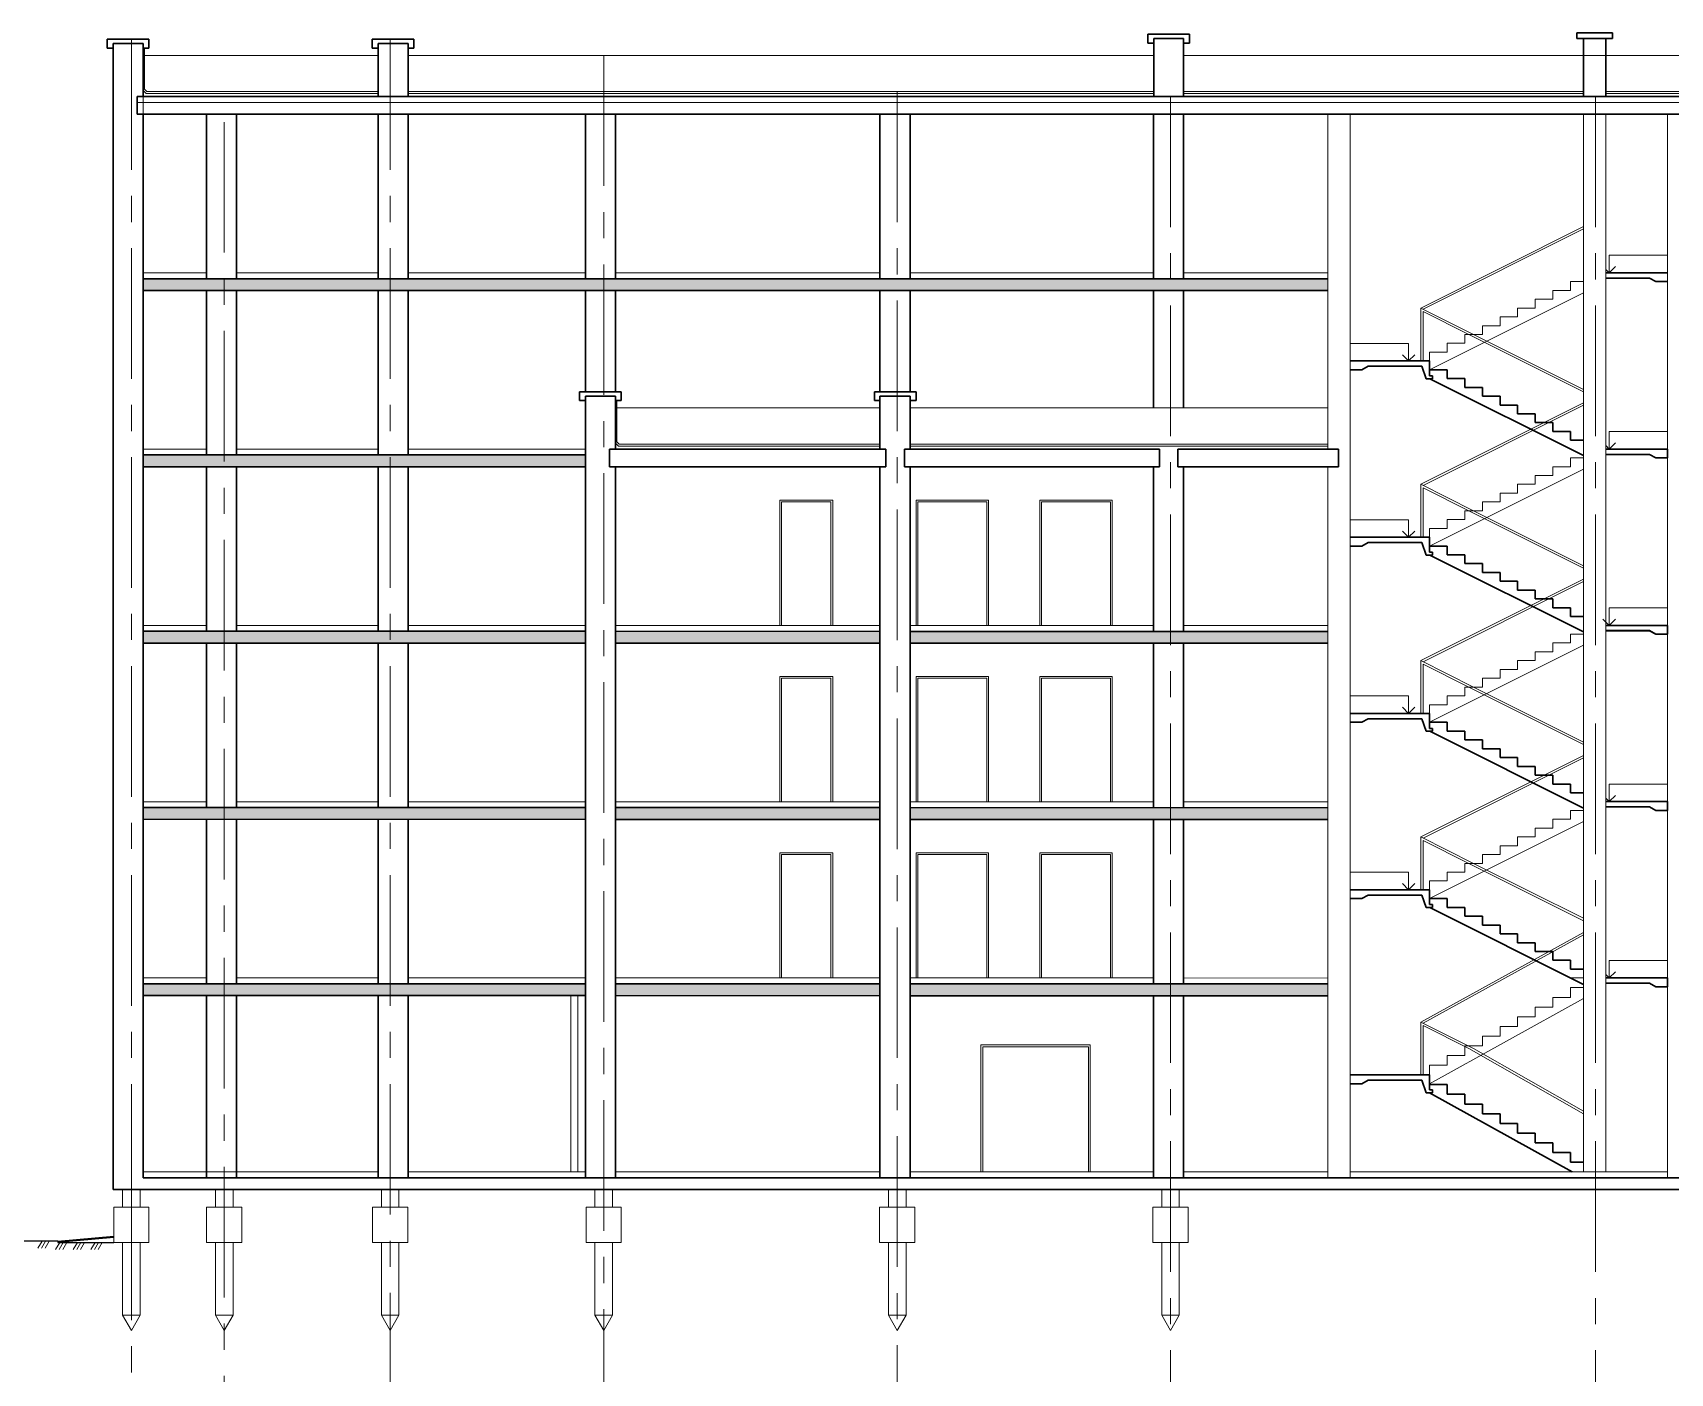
# Model space of a CAD drawing. Header units: millimetres. Extents: x -689206 to 4969298, y -1019800 to 703299.
# Drawn here: x 65976 to 93846, y -466738 to -443926 of the extents above; entities that cross this region are included whole.
import ezdxf

# ---------------------------------------------------------------- set-up
doc = ezdxf.new("R2010")
doc.units = ezdxf.units.MM
doc.linetypes.add('осеваяX2', pattern=[101.6, 63.5, -12.7, 12.7, -12.7])
doc.layers.add('РАЗМЕРЫ', color=7, linetype='Continuous', lineweight=9)
doc.layers.add('разрез1-1', color=7, linetype='Continuous')
doc.layers.add('разрез2-2', color=7, linetype='Continuous')
pattern_1 = [(45, (12579.145, 92139.06), (33.6759605, 123.478522), [158.75, -31.75, 0, -31.75])]

msp = doc.modelspace()

# ---------------------------------------------------------------- hatches: boundary and pattern name
at = {"layer": 'РАЗМЕРЫ', "lineweight": 15, "ltscale": 35}
h = msp.add_hatch(dxfattribs=at)
h.set_pattern_fill('ANSI36', color=256, scale=20)
h.set_pattern_definition(pattern_1)
h.paths.add_polyline_path([(75383.3, -451110.9), (67854, -451110.9), (67854, -451310.9), (75383.3, -451310.9)])
h.paths.add_polyline_path([(88018.9, -448113.7), (67854, -448110.9), (67854, -448310.9), (88018.9, -448310.9)])
h.paths.add_polyline_path([(98310.7, -448110.9), (94178.9, -448110.9), (94178.9, -448310.9), (98310.7, -448310.9)])
at = {"layer": 'РАЗМЕРЫ', "lineweight": 25, "ltscale": 35}
h = msp.add_hatch(dxfattribs=at)
h.set_pattern_fill('ANSI36', color=256, scale=20)
h.set_pattern_definition(pattern_1)
h.paths.add_polyline_path([(75383.3, -460111.2), (67854, -460110.9), (67854, -460310.9), (75383.3, -460311.8), (75383.3, -460310.9)])
h.paths.add_polyline_path([(80393.4, -460111.4), (75893.3, -460111.3), (75893.3, -460310.9), (75893.3, -460311.8), (80393.4, -460312.3)])
h.paths.add_polyline_path([(88018.9, -460111.7), (80911.4, -460111.5), (80911.4, -460312.4), (88018.9, -460313.2)])
h.paths.add_polyline_path([(88018.9, -457113.3), (80911.4, -457112.5), (80911.4, -457312.5), (88018.9, -457313.3)])
h.paths.add_polyline_path([(80393.4, -457112.4), (75893.3, -457111.9), (75893.3, -457311.9), (80393.4, -457312.4)])
h.paths.add_polyline_path([(75383.3, -457111.8), (67854, -457110.9), (67854, -457310.9), (75383.3, -457311.8), (75383.3, -457310.9)])
h.paths.add_polyline_path([(75383.3, -454111.9), (67854, -454110.9), (67854, -454310.9), (75383.3, -454310.9)])
h.paths.add_polyline_path([(80393.4, -454112.5), (75893.3, -454111.9), (75893.3, -454310.9), (80393.4, -454310.9)])
h.paths.add_polyline_path([(88018.9, -454113.5), (80911.4, -454112.6), (80911.4, -454310.9), (88018.9, -454310.9)])

# ---------------------------------------------------------------- linework, layer by layer
at = {"layer": 'РАЗМЕРЫ', "linetype": 'ByBlock', "lineweight": 30, "ltscale": 35}
for p, q in [((84956.1, -444025.9), (84956.1, -443950.9)), ((84956.1, -443950.9), (85566.1, -443950.9)), ((85566.1, -443950.9), (85666.1, -443950.9)), ((85666.1, -443950.9), (85666.1, -444100.9)), ((67244, -444110.9), (67244, -444035.9)), ((67244, -444035.9), (67854, -444035.9)), ((67244, -444185.9), (67244, -444110.9)), ((67344, -444185.9), (67244, -444185.9)), ((67854, -444035.9), (67954, -444035.9)), ((67954, -444185.9), (67854, -444185.9)), ((67954, -444035.9), (67954, -444185.9)), ((71754, -444110.9), (71754, -444035.9)), ((71754, -444035.9), (72364, -444035.9)), ((71754, -444185.9), (71754, -444110.9)), ((71854, -444185.9), (71754, -444185.9)), ((72364, -444035.9), (72464, -444035.9)), ((72464, -444185.9), (72364, -444185.9)), ((72464, -444035.9), (72464, -444185.9)), ((84956.1, -444100.9), (84956.1, -444025.9)), ((85056.1, -444100.9), (84956.1, -444100.9)), ((85666.1, -444100.9), (85566.1, -444100.9)), ((75283.3, -450110.9), (75283.3, -450035.9)), ((75283.3, -450035.9), (75893.3, -450035.9)), ((75893.3, -450035.9), (75993.3, -450035.9)), ((75993.3, -450035.9), (75993.3, -450185.9)), ((80301.4, -450110.9), (80301.4, -450035.9)), ((80301.4, -450035.9), (80911.4, -450035.9)), ((80911.4, -450035.9), (81011.4, -450035.9)), ((81011.4, -450035.9), (81011.4, -450185.9)), ((75283.3, -450185.9), (75283.3, -450110.9)), ((75383.3, -450185.9), (75283.3, -450185.9)), ((75993.3, -450185.9), (75893.3, -450185.9)), ((80301.4, -450185.9), (80301.4, -450110.9)), ((80393.4, -450185.9), (80301.4, -450185.9)), ((81011.4, -450185.9), (80911.4, -450185.9)), ((89748.9, -461913.7), (89748.9, -461660.9))]:
    msp.add_line(p, q, dxfattribs=at)
at = {"layer": 'РАЗМЕРЫ', "linetype": 'осеваяX2', "lineweight": 30, "ltscale": 35}
for p, q in [((92303.8, -443925.9), (92253.8, -443925.9)), ((92253.8, -443925.9), (92253.8, -444025.9)), ((92863.8, -443925.9), (92303.8, -443925.9)), ((92863.8, -444025.9), (92863.8, -443925.9)), ((92253.8, -444025.9), (92303.8, -444025.9)), ((92813.8, -444025.9), (92863.8, -444025.9))]:
    msp.add_line(p, q, dxfattribs=at)
at = {"layer": 'РАЗМЕРЫ', "lineweight": 30, "ltscale": 35}
for p, q in [((67344, -463310.9), (67344, -444110.9)), ((67854, -444110.9), (67344, -444110.9)), ((67854, -444110.9), (67854, -445010.9)), ((67854, -445010.9), (67854, -444110.9)), ((72364, -444110.9), (71854, -444110.9)), ((71854, -444110.9), (71854, -445010.9)), ((72364, -445010.9), (72364, -444110.9)), ((85056.1, -445010.9), (85056.1, -444025.9)), ((85056.1, -444025.9), (85563.4, -444025.9)), ((85563.4, -444025.9), (85563.4, -445010.9)), ((92303.8, -444025.9), (92813.8, -444025.9)), ((92370.1, -444925.9), (92370.1, -444025.9)), ((92370.1, -444025.9), (92747.6, -444025.9)), ((92747.6, -444025.9), (92747.6, -445010.9)), ((67754, -445310.9), (67754, -445010.9)), ((67754, -445010.9), (67854, -445010.9)), ((67854, -445010.9), (67854, -444910.9)), ((67854, -445010.9), (72364, -445010.9)), ((72364, -445010.9), (75893.3, -445010.9)), ((75893.3, -445010.9), (98310.7, -445010.9)), ((92370.1, -445010.9), (92370.1, -444925.9)), ((67854, -445310.9), (67754, -445310.9)), ((67854, -445310.9), (67854, -463310.9)), ((67854, -448010.9), (67854, -445310.9)), ((67854, -445310.9), (98310.7, -445310.9)), ((68933.3, -445310.9), (68933.3, -448111.1)), ((69443.3, -445310.9), (69443.3, -448111.2)), ((71854, -445310.9), (71854, -448110.9)), ((72364, -445310.9), (72364, -448110.9)), ((75383.3, -445310.9), (75383.3, -448110.9)), ((75893.3, -445310.9), (75893.3, -448110.9)), ((80393.4, -445310.9), (80393.4, -448110.9)), ((80911.4, -445310.9), (80911.4, -448110.9)), ((85053.4, -445310.9), (85053.4, -448110.9)), ((85563.4, -445310.9), (85563.4, -448110.9)), ((67854, -448110.9), (67854, -448010.9)), ((88018.9, -448113.7), (67854, -448110.9)), ((92369.1, -448010.9), (92370.1, -448010.9)), ((92747.6, -448010.9), (93798.9, -448010.9)), ((67854, -451010.9), (67854, -448310.9)), ((67854, -448310.9), (88018.9, -448310.9)), ((68933.3, -448310.9), (68933.3, -451110.9)), ((69443.3, -448310.9), (69443.3, -451110.9)), ((71854, -448310.9), (71854, -451110.9)), ((72364, -448310.9), (72364, -451110.9)), ((75383.3, -448310.9), (75383.3, -450035.9)), ((75893.3, -448310.9), (75893.3, -450035.9)), ((80393.4, -448310.9), (80393.4, -450035.9)), ((80911.4, -448310.9), (80911.4, -450035.9)), ((85053.4, -448310.9), (85053.4, -450310.9)), ((85563.4, -448310.9), (85563.4, -450310.9)), ((75383.3, -450110.9), (75383.3, -451110.9)), ((75383.3, -451010.9), (75383.3, -450110.9)), ((75383.3, -450110.9), (75893.3, -450110.9)), ((75893.3, -450110.9), (75893.3, -451010.9)), ((80393.4, -450110.9), (80393.4, -451010.9)), ((80393.4, -451010.9), (80393.4, -450110.9)), ((80393.4, -450110.9), (80911.4, -450110.9)), ((80401.4, -450110.9), (80911.4, -450110.9)), ((80911.4, -450110.9), (80911.4, -451010.9)), ((67854, -451310.9), (67854, -451110.9)), ((67854, -451110.9), (75383.3, -451110.9)), ((75383.3, -451310.9), (75383.3, -451110.9)), ((75793.3, -451310.9), (75793.3, -451010.9)), ((75793.3, -451010.9), (75893.3, -451010.9)), ((80393.4, -451010.9), (75893.3, -451010.9)), ((80493.4, -451010.9), (80393.4, -451010.9)), ((80493.4, -451310.9), (80493.4, -451010.9)), ((80811.4, -451310.9), (80811.4, -451010.9)), ((80811.4, -451010.9), (80911.4, -451010.9)), ((85053.4, -451010.9), (80911.4, -451010.9)), ((85153.4, -451010.9), (85053.4, -451010.9)), ((85153.4, -451310.9), (85153.4, -451010.9)), ((85463.4, -451310.9), (85463.4, -451010.9)), ((85463.4, -451010.9), (85563.4, -451010.9)), ((88098.9, -451010.9), (85563.4, -451010.9)), ((88201.5, -451010.9), (88098.9, -451010.9)), ((88201.5, -451310.9), (88201.5, -451010.9)), ((93798.9, -451010.9), (93798.9, -451160.9)), ((75383.3, -451310.9), (67854, -451310.9)), ((68933.3, -451310.9), (68933.3, -454111.1)), ((69443.3, -451310.9), (69443.3, -454111.1)), ((71854, -451310.9), (71854, -454110.9)), ((72364, -451310.9), (72364, -454110.9)), ((75383.3, -451310.9), (75383.3, -454110.9)), ((75893.3, -451310.9), (75793.3, -451310.9)), ((75893.3, -451310.9), (75893.3, -454110.9)), ((80493.4, -451310.9), (75893.3, -451310.9)), ((80393.4, -451310.9), (80393.4, -454010.9)), ((80393.4, -451310.9), (80493.4, -451310.9)), ((80393.4, -460312.3), (80393.4, -451310.9)), ((80911.4, -451310.9), (80811.4, -451310.9)), ((80911.4, -451310.9), (80911.4, -454110.9)), ((85153.4, -451310.9), (80911.4, -451310.9)), ((80911.4, -460312.4), (80911.4, -451310.9)), ((85053.4, -451310.9), (84953.4, -451310.9)), ((85053.4, -451310.9), (85053.4, -454110.9)), ((85053.4, -451310.9), (85153.4, -451310.9)), ((88098.9, -451310.9), (85463.4, -451310.9)), ((85563.4, -451310.9), (85463.4, -451310.9)), ((85563.4, -451310.9), (85563.4, -454110.9)), ((85563.4, -451310.9), (85663.4, -451310.9)), ((88201.5, -451310.9), (88098.9, -451310.9)), ((88101.5, -451310.9), (88201.5, -451310.9)), ((92370.1, -451310.9), (92369.1, -451310.9)), ((67854, -454110.9), (67854, -454010.9)), ((75383.3, -454111.9), (67854, -454110.9)), ((75383.3, -454310.9), (75383.3, -454111.9)), ((80393.4, -454112.5), (75893.3, -454111.9)), ((75893.3, -454310.9), (75893.3, -454111.9)), ((88018.9, -454113.5), (80911.4, -454112.6)), ((93798.9, -454010.4), (93798.9, -454160.4)), ((67854, -457010.9), (67854, -454310.9)), ((67854, -454310.9), (75383.3, -454310.9)), ((68933.3, -454310.9), (68933.3, -457111.1)), ((69443.3, -454310.9), (69443.3, -457111.1)), ((71854, -454310.9), (71854, -457110.9)), ((72364, -454310.9), (72364, -457110.9)), ((75383.3, -454310.9), (75383.3, -457110.9)), ((75893.3, -454310.9), (75893.3, -457110.9)), ((75893.3, -454310.9), (80393.4, -454310.9)), ((80393.4, -454310.9), (80393.4, -457110.9)), ((80911.4, -454310.9), (80911.4, -457110.9)), ((80911.4, -454310.9), (88018.9, -454310.9)), ((85053.4, -454310.9), (85053.4, -457110.9)), ((85563.4, -454310.9), (85563.4, -457110.9)), ((93798.9, -457010.4), (93798.9, -457160.4)), ((67854, -457310.9), (67854, -457110.9)), ((67854, -457110.9), (75383.3, -457111.8)), ((75383.3, -457311.8), (67854, -457310.9)), ((68933.3, -457311.1), (68933.3, -460111)), ((69443.3, -457311.1), (69443.3, -460111)), ((71854, -457310.9), (71854, -460110.9)), ((72364, -457310.9), (72364, -460110.9)), ((75383.3, -457311.8), (75383.3, -457111.8)), ((75383.3, -457310.9), (75383.3, -460110.9)), ((75893.3, -457311.9), (75893.3, -457110.9)), ((75893.3, -457111.9), (80393.4, -457112.4)), ((75893.3, -457310.9), (75893.3, -460110.9)), ((80393.4, -457312.4), (75893.3, -457311.9)), ((80393.4, -457310.9), (80393.4, -460110.9)), ((80911.4, -457112.5), (88018.9, -457113.3)), ((80911.4, -457310.9), (80911.4, -460110.9)), ((88018.9, -457313.3), (80911.4, -457312.5)), ((85053.4, -457310.9), (85053.4, -460110.9)), ((85563.4, -457310.9), (85563.4, -460110.9)), ((67854, -460110.9), (67854, -460010.9)), ((75383.3, -460111.2), (67854, -460110.9)), ((75383.3, -460311.8), (75383.3, -460111.2)), ((80393.4, -460111.4), (75893.3, -460111.3)), ((75893.3, -460310.9), (75893.3, -460111.3)), ((88018.9, -460111.7), (80911.4, -460111.5)), ((93798.9, -460010.4), (93798.9, -460160.4)), ((67854, -463310.9), (67854, -460310.9)), ((67854, -460310.9), (75383.3, -460311.8)), ((68933.3, -460311.1), (68933.3, -463410.9)), ((69443.3, -460311.1), (69443.3, -463410.9)), ((71854, -460310.9), (71854, -463310.9)), ((72364, -460310.9), (72364, -463310.9)), ((75383.3, -460310.9), (75383.3, -463310.9)), ((75893.3, -460310.9), (75893.3, -463310.9)), ((75893.3, -460311.8), (80393.4, -460312.3)), ((80393.4, -460310.9), (80393.4, -463310.9)), ((80911.4, -460310.9), (80911.4, -463310.9)), ((80911.4, -460312.4), (88018.9, -460313.2)), ((85053.4, -460310.9), (85053.4, -463310.9)), ((85563.4, -460310.9), (85563.4, -463310.9)), ((89748.9, -461660.9), (89448.9, -461660.9)), ((89748.9, -461825.9), (89748.9, -461660.9)), ((89748.9, -461660.9), (89748.9, -461810.9)), ((89745.8, -461963.7), (92178.1, -463310.9)), ((90048.9, -461825.9), (89748.9, -461825.9)), ((90048.9, -461990.9), (90048.9, -461825.9)), ((90348.9, -461990.9), (90048.9, -461990.9)), ((90348.9, -462155.9), (90348.9, -461990.9)), ((90648.9, -462155.9), (90348.9, -462155.9)), ((90648.9, -462320.9), (90648.9, -462155.9)), ((90948.9, -462320.9), (90648.9, -462320.9)), ((90948.9, -462485.9), (90948.9, -462320.9)), ((91248.9, -462485.9), (90948.9, -462485.9)), ((91248.9, -462650.9), (91248.9, -462485.9)), ((91548.9, -462650.9), (91248.9, -462650.9)), ((91548.9, -462815.9), (91548.9, -462650.9)), ((91848.9, -462815.9), (91548.9, -462815.9)), ((91848.9, -462980.9), (91848.9, -462815.9)), ((92148.9, -462980.9), (91848.9, -462980.9)), ((92148.9, -463145.9), (92148.9, -462980.9)), ((92370.1, -463145.9), (92148.9, -463145.9)), ((67344, -463310.9), (67344, -463410.9)), ((67344, -463310.9), (67344, -463410.9)), ((67344, -463610.9), (67344, -463410.9)), ((67854, -463310.9), (67854, -463410.9)), ((67854, -463410.9), (119584.5, -463410.9)), ((71854, -463310.9), (71854, -463410.9)), ((72364, -463310.9), (72364, -463410.9)), ((75383.3, -463310.9), (75383.3, -463410.9)), ((75893.3, -463310.9), (75893.3, -463410.9)), ((80393.4, -463310.9), (80393.4, -463410.9)), ((80911.4, -463310.9), (80911.4, -463410.9)), ((85053.4, -463310.9), (85053.4, -463410.9)), ((85563.4, -463310.9), (85563.4, -463410.9)), ((115355.6, -463610.9), (67344, -463610.9))]:
    msp.add_line(p, q, dxfattribs=at)
at = {"layer": 'РАЗМЕРЫ', "linetype": 'осеваяX2', "lineweight": 5, "ltscale": 35}
for p, q in [((67654, -444035.9), (67654, -463610.9)), ((72059, -444035.9), (72059, -472559.7)), ((75693.3, -444310.9), (75693.3, -472559.7)), ((69234.8, -472559.7), (69234.8, -445010.9)), ((80689.4, -444925.9), (80689.4, -472559.7)), ((85340.7, -445010.9), (85340.7, -472559.7)), ((92573.4, -445010.9), (92573.4, -472559.7)), ((67654, -463610.9), (67654, -472559.7))]:
    msp.add_line(p, q, dxfattribs=at)
at = {"layer": 'РАЗМЕРЫ', "lineweight": 15, "ltscale": 35}
for p, q in [((67854, -445310.9), (67854, -445010.9)), ((72364, -445110.9), (67754, -445110.9)), ((98410.7, -445110.9), (72364, -445110.9)), ((88398.9, -445310.9), (88142.8, -445309.2)), ((67854, -448010.9), (68933.3, -448010.9)), ((69443.3, -448010.9), (71854, -448010.9)), ((72364, -448010.9), (75383.3, -448010.9)), ((75893.3, -448010.9), (80393.4, -448010.9)), ((80911.4, -448010.9), (85053.4, -448010.9)), ((85563.4, -448010.9), (88018.9, -448010.9)), ((75893.3, -451010.9), (75893.3, -450910.9)), ((68933.3, -451010.9), (67854, -451010.9)), ((71854, -451010.9), (69443.3, -451010.9)), ((75383.3, -451010.9), (72364, -451010.9)), ((67854, -454010.9), (68933.3, -454010.9)), ((69443.3, -454010.9), (71854, -454010.9)), ((72364, -454010.9), (75383.3, -454010.9)), ((75893.3, -454010.9), (80393.4, -454010.9)), ((80911.4, -454010.9), (85053.4, -454010.9)), ((85563.4, -454010.9), (88018.9, -454013.4)), ((68933.3, -457010.9), (67854, -457010.9)), ((71854, -457010.9), (69443.3, -457010.9)), ((75383.3, -457010.9), (72364, -457010.9)), ((80393.4, -457010.9), (75893.3, -457010.9)), ((85053.4, -457010.9), (80911.4, -457010.9)), ((88018.9, -457013.3), (85563.4, -457010.9)), ((67854, -460010.9), (68933.3, -460010.9)), ((69443.3, -460010.9), (71854, -460010.9)), ((72364, -460010.9), (75383.3, -460010.9)), ((75893.3, -460010.9), (80393.4, -460010.9)), ((80911.4, -460010.9), (85053.4, -460010.9)), ((85563.4, -460010.9), (88018.9, -460013.2)), ((75135.6, -460311.7), (75135.6, -463310.9)), ((75255.6, -460311.8), (75255.6, -463310.9)), ((89748.9, -461810.9), (92370.1, -460358.5)), ((91848.9, -460505.9), (91848.9, -460340.9)), ((91848.9, -460340.9), (92148.9, -460340.9)), ((92148.9, -460340.9), (92148.9, -460175.9)), ((92148.9, -460175.9), (92370.1, -460175.9)), ((91248.9, -460835.9), (91248.9, -460670.9)), ((91248.9, -460670.9), (91548.9, -460670.9)), ((91548.9, -460670.9), (91548.9, -460505.9)), ((91548.9, -460505.9), (91848.9, -460505.9)), ((90948.9, -461000.9), (90948.9, -460835.9)), ((90948.9, -460835.9), (91248.9, -460835.9)), ((82143.9, -461150.9), (82113.9, -461150.9)), ((82113.9, -461150.9), (82113.9, -463310.9)), ((83973.9, -461150.9), (82143.9, -461150.9)), ((83943.9, -461180.9), (82143.9, -461180.9)), ((82143.9, -461180.9), (82143.9, -463310.9)), ((83943.9, -463310.9), (83943.9, -461180.9)), ((83973.9, -461180.9), (83973.9, -461150.9)), ((83973.9, -463310.9), (83973.9, -461180.9)), ((90348.9, -461330.9), (90348.9, -461165.9)), ((90348.9, -461165.9), (90648.9, -461165.9)), ((90648.9, -461165.9), (90648.9, -461000.9)), ((90648.9, -461000.9), (90948.9, -461000.9)), ((89748.9, -461660.9), (89748.9, -461495.9)), ((89748.9, -461495.9), (90048.9, -461495.9)), ((90048.9, -461495.9), (90048.9, -461330.9)), ((90048.9, -461330.9), (90348.9, -461330.9)), ((67854, -463310.9), (71854, -463310.9)), ((72364, -463310.9), (75383.3, -463310.9)), ((75893.3, -463310.9), (80393.4, -463310.9)), ((80911.4, -463310.9), (85053.4, -463310.9)), ((83943.9, -463310.9), (83973.9, -463310.9)), ((85563.4, -463310.9), (88018.9, -463310.9)), ((88398.9, -463310.9), (93798.9, -463310.9))]:
    msp.add_line(p, q, dxfattribs=at)
at = {"layer": 'РАЗМЕРЫ', "lineweight": 20, "ltscale": 35}
for p, q in [((88018.9, -445310.9), (88018.9, -451010.9)), ((88398.9, -449510.9), (88398.9, -445310.9)), ((92369.1, -445310.9), (92369.1, -462891.9)), ((92370.1, -445310.9), (92370.1, -463310.9)), ((92747.6, -445310.9), (92747.6, -463310.9)), ((93798.9, -445310.9), (93798.9, -463310.9)), ((88398.9, -445700.6), (88398.9, -463310.9)), ((88018.9, -451310.9), (88018.9, -463310.9)), ((88018.9, -463310.9), (88018.9, -463410.9)), ((88398.9, -463310.9), (88398.9, -463410.9)), ((93798.9, -463310.9), (93798.9, -463410.9))]:
    msp.add_line(p, q, dxfattribs=at)
at = {"layer": 'РАЗМЕРЫ', "lineweight": 18, "ltscale": 35}
for p, q in [((78691, -451880.9), (78691, -454010.9)), ((78691, -451880.9), (78691, -454010.9)), ((79591, -451880.9), (78691, -451880.9)), ((78691, -451880.9), (78691, -451910.9)), ((78721, -451910.9), (79561, -451910.9)), ((78721, -451910.9), (78721, -454010.9)), ((79561, -451910.9), (79561, -454010.9)), ((79591, -451880.9), (79591, -454010.9)), ((79591, -451880.9), (79591, -454010.9)), ((79591, -454010.9), (79591, -451880.9)), ((82212.4, -451880.9), (81012.4, -451880.9)), ((81012.4, -451880.9), (81012.4, -454010.9)), ((82212.4, -451910.9), (81042.4, -451910.9)), ((81042.4, -451910.9), (81042.4, -454010.9)), ((82242.4, -451880.9), (82212.4, -451880.9)), ((82212.4, -451910.9), (82212.4, -454010.9)), ((82212.4, -454010.9), (82212.4, -451910.9)), ((82242.4, -454010.9), (82242.4, -451880.9)), ((84316.5, -451880.9), (83116.5, -451880.9)), ((83116.5, -451880.9), (83116.5, -454010.9)), ((84316.5, -451910.9), (83146.5, -451910.9)), ((83146.5, -451910.9), (83146.5, -454010.9)), ((84346.5, -451880.9), (84316.5, -451880.9)), ((84316.5, -451910.9), (84316.5, -454010.9)), ((84316.5, -454010.9), (84316.5, -451910.9)), ((84346.5, -454010.9), (84346.5, -451880.9)), ((78691, -454880.9), (78691, -457010.9)), ((78691, -454880.9), (78691, -457010.9)), ((79591, -454880.9), (78691, -454880.9)), ((78691, -454880.9), (78691, -454910.9)), ((78721, -454910.9), (79561, -454910.9)), ((78721, -454910.9), (78721, -457010.9)), ((79561, -454910.9), (79561, -457010.9)), ((79591, -454880.9), (79591, -457010.9)), ((79591, -454880.9), (79591, -457010.9)), ((79591, -457010.9), (79591, -454880.9)), ((82212.4, -454880.9), (81012.4, -454880.9)), ((81012.4, -454880.9), (81012.4, -457010.9)), ((82212.4, -454910.9), (81042.4, -454910.9)), ((81042.4, -454910.9), (81042.4, -457010.9)), ((82242.4, -454880.9), (82212.4, -454880.9)), ((82212.4, -454910.9), (82212.4, -457010.9)), ((82212.4, -457010.9), (82212.4, -454910.9)), ((82242.4, -457010.9), (82242.4, -454880.9)), ((84316.5, -454880.9), (83116.5, -454880.9)), ((83116.5, -454880.9), (83116.5, -457010.9)), ((84316.5, -454910.9), (83146.5, -454910.9)), ((83146.5, -454910.9), (83146.5, -457010.9)), ((84346.5, -454880.9), (84316.5, -454880.9)), ((84316.5, -454910.9), (84316.5, -457010.9)), ((84316.5, -457010.9), (84316.5, -454910.9)), ((84346.5, -457010.9), (84346.5, -454880.9)), ((78691, -457880.9), (78691, -460010.9)), ((78691, -457880.9), (78691, -460010.9)), ((79591, -457880.9), (78691, -457880.9)), ((78691, -457880.9), (78691, -457910.9)), ((79591, -457880.9), (79591, -460010.9)), ((79591, -457880.9), (79591, -460010.9)), ((79591, -460010.9), (79591, -457880.9)), ((82212.4, -457880.9), (81012.4, -457880.9)), ((81012.4, -457880.9), (81012.4, -460010.9)), ((82242.4, -457880.9), (82212.4, -457880.9)), ((82242.4, -460010.9), (82242.4, -457880.9)), ((84316.5, -457880.9), (83116.5, -457880.9)), ((83116.5, -457880.9), (83116.5, -460010.9)), ((84346.5, -457880.9), (84316.5, -457880.9)), ((84346.5, -460010.9), (84346.5, -457880.9)), ((78721, -457910.9), (79561, -457910.9)), ((78721, -457910.9), (78721, -460010.9)), ((79561, -457910.9), (79561, -460010.9)), ((82212.4, -457910.9), (81042.4, -457910.9)), ((81042.4, -457910.9), (81042.4, -460010.9)), ((82212.4, -457910.9), (82212.4, -460010.9)), ((82212.4, -460010.9), (82212.4, -457910.9)), ((84316.5, -457910.9), (83146.5, -457910.9)), ((83146.5, -457910.9), (83146.5, -460010.9)), ((84316.5, -457910.9), (84316.5, -460010.9)), ((84316.5, -460010.9), (84316.5, -457910.9)), ((67504, -463610.9), (67504, -463910.9)), ((67804, -463910.9), (67804, -463610.9)), ((69084.8, -463610.9), (69084.8, -463910.9)), ((69384.8, -463910.9), (69384.8, -463610.9)), ((71909, -463610.9), (71909, -463910.9)), ((72209, -463910.9), (72209, -463610.9)), ((75543.3, -463610.9), (75543.3, -463910.9)), ((75843.3, -463910.9), (75843.3, -463610.9)), ((80539.4, -463610.9), (80539.4, -463910.9)), ((80839.4, -463910.9), (80839.4, -463610.9)), ((85190.7, -463610.9), (85190.7, -463910.9)), ((85490.7, -463910.9), (85490.7, -463610.9)), ((67354, -464510.9), (67354, -463910.9)), ((67354, -463910.9), (67504, -463910.9)), ((67504, -463910.9), (67654, -463910.9)), ((67654, -463910.9), (67954, -463910.9)), ((67954, -463910.9), (67954, -464510.9)), ((68934.8, -464510.9), (68934.8, -463910.9)), ((68934.8, -463910.9), (69084.8, -463910.9)), ((69084.8, -463910.9), (69234.8, -463910.9)), ((69234.8, -463910.9), (69534.8, -463910.9)), ((69534.8, -463910.9), (69534.8, -464510.9)), ((71759, -464510.9), (71759, -463910.9)), ((71759, -463910.9), (71909, -463910.9)), ((71909, -463910.9), (72059, -463910.9)), ((72059, -463910.9), (72359, -463910.9)), ((72359, -463910.9), (72359, -464510.9)), ((75393.3, -464510.9), (75393.3, -463910.9)), ((75393.3, -463910.9), (75543.3, -463910.9)), ((75543.3, -463910.9), (75693.3, -463910.9)), ((75693.3, -463910.9), (75993.3, -463910.9)), ((75993.3, -463910.9), (75993.3, -464510.9)), ((80389.4, -464510.9), (80389.4, -463910.9)), ((80389.4, -463910.9), (80539.4, -463910.9)), ((80539.4, -463910.9), (80689.4, -463910.9)), ((80689.4, -463910.9), (80989.4, -463910.9)), ((80989.4, -463910.9), (80989.4, -464510.9)), ((85040.7, -464510.9), (85040.7, -463910.9)), ((85040.7, -463910.9), (85190.7, -463910.9)), ((85190.7, -463910.9), (85340.7, -463910.9)), ((85340.7, -463910.9), (85640.7, -463910.9)), ((85640.7, -463910.9), (85640.7, -464510.9)), ((67954, -464510.9), (67354, -464510.9)), ((67504, -465377.7), (67504, -464510.9)), ((67804, -464510.9), (67804, -465389.8)), ((69534.8, -464510.9), (68934.8, -464510.9)), ((69084.8, -465377.7), (69084.8, -464510.9)), ((69384.8, -464510.9), (69384.8, -465389.8)), ((72359, -464510.9), (71759, -464510.9)), ((71909, -465377.7), (71909, -464510.9)), ((72209, -464510.9), (72209, -465389.8)), ((75993.3, -464510.9), (75393.3, -464510.9)), ((75543.3, -465377.7), (75543.3, -464510.9)), ((75843.3, -464510.9), (75843.3, -465389.8)), ((80989.4, -464510.9), (80389.4, -464510.9)), ((80539.4, -465377.7), (80539.4, -464510.9)), ((80839.4, -464510.9), (80839.4, -465389.8)), ((85640.7, -464510.9), (85040.7, -464510.9)), ((85190.7, -465377.7), (85190.7, -464510.9)), ((85490.7, -464510.9), (85490.7, -465389.8)), ((67504, -465751.1), (67504, -465377.7)), ((67804, -465751.1), (67804, -465389.8)), ((69084.8, -465751.1), (69084.8, -465377.7)), ((69384.8, -465751.1), (69384.8, -465389.8)), ((71909, -465751.1), (71909, -465377.7)), ((72209, -465751.1), (72209, -465389.8)), ((75543.3, -465751.1), (75543.3, -465377.7)), ((75843.3, -465751.1), (75843.3, -465389.8)), ((80539.4, -465751.1), (80539.4, -465377.7)), ((80839.4, -465751.1), (80839.4, -465389.8)), ((85190.7, -465751.1), (85190.7, -465377.7)), ((85490.7, -465751.1), (85490.7, -465389.8)), ((67654, -466010.9), (67504, -465751.1)), ((67804, -465751.1), (67504, -465751.1)), ((67654, -466010.9), (67804, -465751.1)), ((69234.8, -466010.9), (69084.8, -465751.1)), ((69384.8, -465751.1), (69084.8, -465751.1)), ((69234.8, -466010.9), (69384.8, -465751.1)), ((72059, -466010.9), (71909, -465751.1)), ((72209, -465751.1), (71909, -465751.1)), ((72059, -466010.9), (72209, -465751.1)), ((75693.3, -466010.9), (75543.3, -465751.1)), ((75843.3, -465751.1), (75543.3, -465751.1)), ((75693.3, -466010.9), (75843.3, -465751.1)), ((80689.4, -466010.9), (80539.4, -465751.1)), ((80839.4, -465751.1), (80539.4, -465751.1)), ((80689.4, -466010.9), (80839.4, -465751.1)), ((85340.7, -466010.9), (85190.7, -465751.1)), ((85490.7, -465751.1), (85190.7, -465751.1)), ((85340.7, -466010.9), (85490.7, -465751.1))]:
    msp.add_line(p, q, dxfattribs=at)
at = {"layer": 'РАЗМЕРЫ', "lineweight": 5, "ltscale": 35}
for p, q in [((92370.1, -460010.4), (92148.9, -460010.4)), ((92370.1, -460010.9), (92148.9, -460010.9))]:
    msp.add_line(p, q, dxfattribs=at)
at = {"layer": 'разрез1-1', "lineweight": 15}
for p, q in [((67878.7, -444886.2), (67878.7, -444185.9)), ((67878.7, -444310.9), (69443.3, -444310.9)), ((69443.3, -444310.9), (71854, -444310.9)), ((72364, -444310.9), (79643.3, -444310.9)), ((79643.3, -444310.9), (80824, -444310.9)), ((80824, -444310.9), (85056.1, -444310.9)), ((85563.4, -444310.9), (98286, -444310.9)), ((85563.4, -444960.9), (92370.1, -444960.9)), ((92747.6, -444960.9), (98260.7, -444960.9)), ((92370.1, -447225.3), (89598.9, -448610.9)), ((92370.1, -447265.3), (89638.9, -448630.9)), ((92996.1, -448010.9), (93016, -448010.9)), ((93626.3, -448010.9), (93606.4, -448010.9)), ((93606.4, -448010.9), (93646.2, -448010.9)), ((92370.1, -448350.3), (89748.9, -449660.9)), ((91848.9, -448460.9), (91848.9, -448310.9)), ((91848.9, -448310.9), (92148.9, -448310.9)), ((92148.9, -448310.9), (92148.9, -448160.9)), ((92148.9, -448160.9), (92370.1, -448160.9)), ((89598.9, -449510.9), (89598.9, -448610.9)), ((90498.9, -449060.9), (89598.9, -448610.9)), ((89638.9, -449510.9), (89638.9, -448670.9)), ((90418.9, -449060.9), (89638.9, -448670.9)), ((91248.9, -448760.9), (91248.9, -448610.9)), ((91248.9, -448610.9), (91548.9, -448610.9)), ((91548.9, -448610.9), (91548.9, -448460.9)), ((91548.9, -448460.9), (91848.9, -448460.9)), ((90648.9, -449060.9), (90648.9, -448910.9)), ((90648.9, -448910.9), (90948.9, -448910.9)), ((90948.9, -448910.9), (90948.9, -448760.9)), ((90948.9, -448760.9), (91248.9, -448760.9)), ((90048.9, -449360.9), (90048.9, -449210.9)), ((90048.9, -449210.9), (90348.9, -449210.9)), ((90348.9, -449210.9), (90348.9, -449060.9)), ((90348.9, -449060.9), (90648.9, -449060.9)), ((92370.1, -450036.6), (90418.9, -449060.9)), ((92370.1, -449996.6), (90498.9, -449060.9)), ((89748.9, -449510.9), (89748.9, -449360.9)), ((89748.9, -449360.9), (90048.9, -449360.9)), ((75918, -450886.2), (75918, -450185.9)), ((75918, -450310.9), (79893.3, -450310.9)), ((79893.3, -450310.9), (80393.4, -450310.9)), ((80911.4, -450310.9), (85053.4, -450310.9)), ((85053.4, -450310.9), (88018.9, -450310.9)), ((92370.1, -450224.8), (89598.9, -451610.4)), ((92370.1, -450264.8), (89638.9, -451630.4)), ((92370.1, -450225.3), (91698.9, -450560.9)), ((92370.1, -450265.3), (91778.9, -450560.9)), ((92197.8, -450310.9), (92198.9, -450310.9)), ((92277.8, -450310.9), (92278.9, -450310.9)), ((92369.1, -450310.9), (92370.1, -450310.9)), ((92148.9, -451310.4), (92148.9, -451160.4)), ((92148.9, -451160.4), (92370.1, -451160.4)), ((92996.1, -451010.4), (93016, -451010.4)), ((93626.3, -451010.4), (93606.4, -451010.4)), ((93606.4, -451010.4), (93646.2, -451010.4)), ((92370.1, -451349.8), (89748.9, -452660.4)), ((91548.9, -451610.4), (91548.9, -451460.4)), ((91548.9, -451460.4), (91848.9, -451460.4)), ((91848.9, -451460.4), (91848.9, -451310.4)), ((91848.9, -451310.4), (92148.9, -451310.4)), ((89598.9, -452510.4), (89598.9, -451610.4)), ((90498.9, -452060.4), (89598.9, -451610.4)), ((89638.9, -452510.4), (89638.9, -451670.4)), ((90418.9, -452060.4), (89638.9, -451670.4)), ((90948.9, -451910.4), (90948.9, -451760.4)), ((90948.9, -451760.4), (91248.9, -451760.4)), ((91248.9, -451760.4), (91248.9, -451610.4)), ((91248.9, -451610.4), (91548.9, -451610.4)), ((90648.9, -452060.4), (90648.9, -451910.4)), ((90648.9, -451910.4), (90948.9, -451910.4)), ((90048.9, -452360.4), (90048.9, -452210.4)), ((90048.9, -452210.4), (90348.9, -452210.4)), ((90348.9, -452210.4), (90348.9, -452060.4)), ((90348.9, -452060.4), (90648.9, -452060.4)), ((92370.1, -453036), (90418.9, -452060.4)), ((92370.1, -452996), (90498.9, -452060.4)), ((89748.9, -452510.4), (89748.9, -452360.4)), ((89748.9, -452360.4), (90048.9, -452360.4)), ((92370.1, -453224.8), (89598.9, -454610.4)), ((92370.1, -453264.8), (89638.9, -454630.4)), ((92370.1, -453224.8), (91698.9, -453560.4)), ((92370.1, -453264.8), (91778.9, -453560.4)), ((92148.9, -454310.4), (92148.9, -454160.4)), ((92148.9, -454160.4), (92370.1, -454160.4)), ((92996.1, -454010.4), (93016, -454010.4)), ((93626.3, -454010.4), (93606.4, -454010.4)), ((93606.4, -454010.4), (93646.2, -454010.4)), ((92370.1, -454349.8), (89748.9, -455660.4)), ((91548.9, -454610.4), (91548.9, -454460.4)), ((91548.9, -454460.4), (91848.9, -454460.4)), ((91848.9, -454460.4), (91848.9, -454310.4)), ((91848.9, -454310.4), (92148.9, -454310.4)), ((89598.9, -455510.4), (89598.9, -454610.4)), ((90498.9, -455060.4), (89598.9, -454610.4)), ((89638.9, -455510.4), (89638.9, -454670.4)), ((90418.9, -455060.4), (89638.9, -454670.4)), ((90948.9, -454910.4), (90948.9, -454760.4)), ((90948.9, -454760.4), (91248.9, -454760.4)), ((91248.9, -454760.4), (91248.9, -454610.4)), ((91248.9, -454610.4), (91548.9, -454610.4)), ((90348.9, -455210.4), (90348.9, -455060.4)), ((90348.9, -455060.4), (90648.9, -455060.4)), ((92370.1, -456036), (90418.9, -455060.4)), ((92370.1, -455996), (90498.9, -455060.4)), ((90648.9, -455060.4), (90648.9, -454910.4)), ((90648.9, -454910.4), (90948.9, -454910.4)), ((89748.9, -455510.4), (89748.9, -455360.4)), ((89748.9, -455360.4), (90048.9, -455360.4)), ((90048.9, -455360.4), (90048.9, -455210.4)), ((90048.9, -455210.4), (90348.9, -455210.4)), ((92370.1, -456224.8), (89598.9, -457610.4)), ((92370.1, -456224.8), (91698.9, -456560.4)), ((92370.1, -456264.8), (89638.9, -457630.4)), ((92370.1, -456264.8), (91778.9, -456560.4)), ((92996.1, -457010.4), (93016, -457010.4)), ((93626.3, -457010.4), (93606.4, -457010.4)), ((93606.4, -457010.4), (93646.2, -457010.4)), ((91848.9, -457460.4), (91848.9, -457310.4)), ((91848.9, -457310.4), (92148.9, -457310.4)), ((92148.9, -457310.4), (92148.9, -457160.4)), ((92148.9, -457160.4), (92370.1, -457160.4)), ((89598.9, -458510.4), (89598.9, -457610.4)), ((90498.9, -458060.4), (89598.9, -457610.4)), ((92370.1, -457349.8), (89748.9, -458660.4)), ((91248.9, -457760.4), (91248.9, -457610.4)), ((91248.9, -457610.4), (91548.9, -457610.4)), ((91548.9, -457610.4), (91548.9, -457460.4)), ((91548.9, -457460.4), (91848.9, -457460.4)), ((89638.9, -458510.4), (89638.9, -457670.4)), ((90418.9, -458060.4), (89638.9, -457670.4)), ((90948.9, -457910.4), (90948.9, -457760.4)), ((90948.9, -457760.4), (91248.9, -457760.4)), ((90348.9, -458210.4), (90348.9, -458060.4)), ((90348.9, -458060.4), (90648.9, -458060.4)), ((92370.1, -459036), (90418.9, -458060.4)), ((92370.1, -458996), (90498.9, -458060.4)), ((90648.9, -458060.4), (90648.9, -457910.4)), ((90648.9, -457910.4), (90948.9, -457910.4)), ((89748.9, -458510.4), (89748.9, -458360.4)), ((89748.9, -458360.4), (90048.9, -458360.4)), ((90048.9, -458360.4), (90048.9, -458210.4)), ((90048.9, -458210.4), (90348.9, -458210.4)), ((92370.1, -459236.3), (89598.9, -460760.9)), ((92370.1, -459274.5), (89638.9, -460780.9)), ((89598.9, -461660.9), (89598.9, -460760.9)), ((90498.9, -461210.9), (89598.9, -460760.9)), ((89638.9, -461660.9), (89638.9, -460820.9)), ((90418.9, -461210.9), (89638.9, -460820.9)), ((92370.1, -462324.4), (90418.9, -461210.9)), ((92370.1, -462280.2), (90498.9, -461210.9)), ((93798.9, -463310.9), (92448.9, -463310.9))]:
    msp.add_line(p, q, dxfattribs=at)
at = {"layer": 'разрез1-1', "lineweight": 5}
for p, q in [((92806.3, -448010.9), (92806.3, -447713.1)), ((92806.3, -447713.1), (93798.9, -447713.1)), ((89392.1, -449213.1), (88399.5, -449213.1)), ((89392.1, -449510.9), (89392.1, -449213.1)), ((92806.3, -451010.4), (92806.3, -450712.6)), ((92806.3, -450712.6), (93798.9, -450712.6)), ((92806.3, -451010.9), (92806.3, -450713.1)), ((92806.3, -450713.1), (93798.9, -450713.1)), ((89392.1, -452212.6), (88399.5, -452212.6)), ((89392.1, -452510.4), (89392.1, -452212.6)), ((92806.3, -454010.4), (92806.3, -453712.6)), ((92806.3, -453712.6), (93798.9, -453712.6)), ((92806.3, -454010.4), (92806.3, -453712.6)), ((92806.3, -453712.6), (93798.9, -453712.6)), ((89392.1, -455212.6), (88399.5, -455212.6)), ((89392.1, -455510.4), (89392.1, -455212.6)), ((92806.3, -457010.4), (92806.3, -456712.6)), ((92806.3, -456712.6), (93798.9, -456712.6)), ((92806.3, -457010.4), (92806.3, -456712.6)), ((92806.3, -456712.6), (93798.9, -456712.6)), ((89392.1, -458212.6), (88399.5, -458212.6)), ((89392.1, -458510.4), (89392.1, -458212.6)), ((92806.3, -460010.4), (92806.3, -459712.6)), ((92806.3, -459712.6), (93798.9, -459712.6))]:
    msp.add_line(p, q, dxfattribs=at)
at = {"layer": 'разрез1-1', "lineweight": 30}
for p, q in [((92806.3, -448010.9), (92747.6, -447952.2)), ((93798.9, -448010.9), (92747.6, -448010.9)), ((93160.8, -448010.9), (92747.6, -448010.9)), ((93494.9, -448100.9), (92747.6, -448100.9)), ((92806.3, -448010.9), (92911.6, -447905.6)), ((93494.9, -448100.9), (93598.9, -448160.9)), ((93598.9, -448160.9), (93798.9, -448160.9)), ((88398.9, -449510.9), (89748.9, -449510.9)), ((89037.6, -449510.9), (89746.7, -449510.9)), ((89392.1, -449510.9), (89286.8, -449405.6)), ((89392.1, -449510.9), (89497.4, -449405.6)), ((89748.9, -449510.9), (89748.9, -449763.7)), ((88598.9, -449660.9), (88398.9, -449660.9)), ((88702.8, -449600.9), (88598.9, -449660.9)), ((88702.8, -449600.9), (89615.5, -449600.9)), ((89692.7, -449813.7), (89615.5, -449600.9)), ((89798.9, -449813.7), (89692.7, -449813.7)), ((90048.9, -449660.9), (89748.9, -449660.9)), ((89748.9, -449763.7), (89798.9, -449763.7)), ((89754.3, -449813.7), (92370.1, -451121.6)), ((89798.9, -449763.7), (89798.9, -449813.7)), ((90048.9, -449810.9), (90048.9, -449660.9)), ((90348.9, -449810.9), (90048.9, -449810.9)), ((90348.9, -449960.9), (90348.9, -449810.9)), ((90648.9, -449960.9), (90348.9, -449960.9)), ((90648.9, -450110.9), (90648.9, -449960.9)), ((90948.9, -450110.9), (90648.9, -450110.9)), ((90948.9, -450260.9), (90948.9, -450110.9)), ((91248.9, -450260.9), (90948.9, -450260.9)), ((91248.9, -450410.9), (91248.9, -450260.9)), ((91548.9, -450410.9), (91248.9, -450410.9)), ((91548.9, -450560.9), (91548.9, -450410.9)), ((91848.9, -450560.9), (91548.9, -450560.9)), ((91848.9, -450710.9), (91848.9, -450560.9)), ((92148.9, -450710.9), (91848.9, -450710.9)), ((92148.9, -450860.9), (92148.9, -450710.9)), ((92370.1, -450860.9), (92148.9, -450860.9)), ((92806.3, -451010.4), (92911.6, -450905.1)), ((92806.3, -451010.9), (92911.6, -450905.6)), ((92806.3, -451010.4), (92747.6, -450951.7)), ((92806.3, -451010.9), (92747.6, -450952.2)), ((93798.9, -451010.4), (92747.6, -451010.4)), ((93160.8, -451010.4), (92747.6, -451010.4)), ((93798.9, -451010.9), (92747.6, -451010.9)), ((93160.8, -451010.9), (92747.6, -451010.9)), ((93494.9, -451100.4), (92747.6, -451100.4)), ((93494.9, -451100.9), (92747.6, -451100.9)), ((93494.9, -451100.4), (93598.9, -451160.4)), ((93494.9, -451100.9), (93598.9, -451160.9)), ((93598.9, -451160.4), (93798.9, -451160.4)), ((93598.9, -451160.9), (93798.9, -451160.9)), ((88398.9, -452510.4), (89748.9, -452510.4)), ((88702.8, -452600.4), (88598.9, -452660.4)), ((88702.8, -452600.4), (89615.5, -452600.4)), ((89037.6, -452510.4), (89746.7, -452510.4)), ((89392.1, -452510.4), (89286.8, -452405.1)), ((89392.1, -452510.4), (89497.4, -452405.1)), ((89692.7, -452813.2), (89615.5, -452600.4)), ((89748.9, -452510.4), (89748.9, -452763.2)), ((88598.9, -452660.4), (88398.9, -452660.4)), ((89798.9, -452813.2), (89692.7, -452813.2)), ((90048.9, -452660.4), (89748.9, -452660.4)), ((89748.9, -452763.2), (89798.9, -452763.2)), ((89754.3, -452813.2), (92370.1, -454121)), ((89798.9, -452763.2), (89798.9, -452813.2)), ((90048.9, -452810.4), (90048.9, -452660.4)), ((90348.9, -452810.4), (90048.9, -452810.4)), ((90348.9, -452960.4), (90348.9, -452810.4)), ((90648.9, -452960.4), (90348.9, -452960.4)), ((90648.9, -453110.4), (90648.9, -452960.4)), ((90948.9, -453110.4), (90648.9, -453110.4)), ((90948.9, -453260.4), (90948.9, -453110.4)), ((91248.9, -453260.4), (90948.9, -453260.4)), ((91248.9, -453410.4), (91248.9, -453260.4)), ((91548.9, -453410.4), (91248.9, -453410.4)), ((91548.9, -453560.4), (91548.9, -453410.4)), ((91848.9, -453560.4), (91548.9, -453560.4)), ((91848.9, -453710.4), (91848.9, -453560.4)), ((92148.9, -453710.4), (91848.9, -453710.4)), ((92148.9, -453860.4), (92148.9, -453710.4)), ((92370.1, -453860.4), (92148.9, -453860.4)), ((92806.3, -454010.4), (92701, -453905.1)), ((92806.3, -454010.4), (92701, -453905.1)), ((92806.3, -454010.4), (92911.6, -453905.1)), ((92806.3, -454010.4), (92911.6, -453905.1)), ((93798.9, -454010.4), (92747.6, -454010.4)), ((93160.8, -454010.4), (92747.6, -454010.4)), ((93798.9, -454010.4), (92747.6, -454010.4)), ((93160.8, -454010.4), (92747.6, -454010.4)), ((93798.9, -454010.9), (92747.6, -454010.9)), ((93494.9, -454100.4), (92747.6, -454100.4)), ((93494.9, -454100.4), (92747.6, -454100.4)), ((93494.9, -454100.9), (92747.6, -454100.9)), ((93494.9, -454100.4), (93598.9, -454160.4)), ((93494.9, -454100.4), (93598.9, -454160.4)), ((93494.9, -454100.9), (93598.9, -454160.9)), ((93598.9, -454160.4), (93798.9, -454160.4)), ((93598.9, -454160.4), (93798.9, -454160.4)), ((93598.9, -454160.9), (93798.9, -454160.9)), ((88398.9, -455510.4), (89748.9, -455510.4)), ((88598.9, -455660.4), (88398.9, -455660.4)), ((88702.8, -455600.4), (88598.9, -455660.4)), ((88702.8, -455600.4), (89615.5, -455600.4)), ((89037.6, -455510.4), (89746.7, -455510.4)), ((89392.1, -455510.4), (89286.8, -455405.1)), ((89392.1, -455510.4), (89497.4, -455405.1)), ((89692.7, -455813.2), (89615.5, -455600.4)), ((89748.9, -455510.4), (89748.9, -455763.2)), ((90048.9, -455660.4), (89748.9, -455660.4)), ((90048.9, -455810.4), (90048.9, -455660.4)), ((89798.9, -455813.2), (89692.7, -455813.2)), ((89748.9, -455763.2), (89798.9, -455763.2)), ((89754.3, -455813.2), (92370.1, -457121)), ((89798.9, -455763.2), (89798.9, -455813.2)), ((90348.9, -455810.4), (90048.9, -455810.4)), ((90348.9, -455960.4), (90348.9, -455810.4)), ((90648.9, -455960.4), (90348.9, -455960.4)), ((90648.9, -456110.4), (90648.9, -455960.4)), ((90948.9, -456110.4), (90648.9, -456110.4)), ((90948.9, -456260.4), (90948.9, -456110.4)), ((91248.9, -456260.4), (90948.9, -456260.4)), ((91248.9, -456410.4), (91248.9, -456260.4)), ((91548.9, -456410.4), (91248.9, -456410.4)), ((91548.9, -456560.4), (91548.9, -456410.4)), ((91848.9, -456560.4), (91548.9, -456560.4)), ((91848.9, -456710.4), (91848.9, -456560.4)), ((92148.9, -456710.4), (91848.9, -456710.4)), ((92148.9, -456860.4), (92148.9, -456710.4)), ((92370.1, -456860.4), (92148.9, -456860.4)), ((92806.3, -457010.4), (92747.6, -456951.7)), ((92806.3, -457010.4), (92747.6, -456951.7)), ((93798.9, -457010.4), (92747.6, -457010.4)), ((93160.8, -457010.4), (92747.6, -457010.4)), ((93798.9, -457010.4), (92747.6, -457010.4)), ((93160.8, -457010.4), (92747.6, -457010.4)), ((92806.3, -457010.4), (92911.6, -456905.1)), ((92806.3, -457010.4), (92911.6, -456905.1)), ((93494.9, -457100.4), (92747.6, -457100.4)), ((93494.9, -457100.4), (92747.6, -457100.4)), ((93494.9, -457100.4), (93598.9, -457160.4)), ((93494.9, -457100.4), (93598.9, -457160.4)), ((93598.9, -457160.4), (93798.9, -457160.4)), ((93598.9, -457160.4), (93798.9, -457160.4)), ((89392.1, -458510.4), (89286.8, -458405.1)), ((89392.1, -458510.4), (89497.4, -458405.1)), ((88398.9, -458510.4), (89748.9, -458510.4)), ((88598.9, -458660.4), (88398.9, -458660.4)), ((88702.8, -458600.4), (88598.9, -458660.4)), ((88702.8, -458600.4), (89615.5, -458600.4)), ((89037.6, -458510.4), (89746.7, -458510.4)), ((89692.7, -458813.2), (89615.5, -458600.4)), ((89748.9, -458510.4), (89748.9, -458763.2)), ((90048.9, -458660.4), (89748.9, -458660.4)), ((90048.9, -458810.4), (90048.9, -458660.4)), ((89798.9, -458813.2), (89692.7, -458813.2)), ((89748.9, -458763.2), (89798.9, -458763.2)), ((89754.3, -458813.2), (92370.1, -460121)), ((89798.9, -458763.2), (89798.9, -458813.2)), ((90348.9, -458810.4), (90048.9, -458810.4)), ((90348.9, -458960.4), (90348.9, -458810.4)), ((90648.9, -458960.4), (90348.9, -458960.4)), ((90648.9, -459110.4), (90648.9, -458960.4)), ((90948.9, -459110.4), (90648.9, -459110.4)), ((90948.9, -459260.4), (90948.9, -459110.4)), ((91248.9, -459260.4), (90948.9, -459260.4)), ((91248.9, -459410.4), (91248.9, -459260.4)), ((91548.9, -459410.4), (91248.9, -459410.4)), ((91548.9, -459560.4), (91548.9, -459410.4)), ((91848.9, -459560.4), (91548.9, -459560.4)), ((91848.9, -459710.4), (91848.9, -459560.4)), ((92148.9, -459710.4), (91848.9, -459710.4)), ((92148.9, -459860.4), (92148.9, -459710.4)), ((92370.1, -459860.4), (92148.9, -459860.4)), ((92806.3, -460010.4), (92747.6, -459951.7)), ((93798.9, -460010.4), (92747.6, -460010.4)), ((93798.9, -460010.4), (92747.6, -460010.4)), ((93160.8, -460010.4), (92747.6, -460010.4)), ((93494.9, -460100.4), (92747.6, -460100.4)), ((93494.9, -460100.4), (92747.6, -460100.4)), ((92806.3, -460010.4), (92911.6, -459905.1)), ((93494.9, -460100.4), (93598.9, -460160.4)), ((93494.9, -460100.4), (93598.9, -460160.4)), ((93598.9, -460160.4), (93798.9, -460160.4)), ((93598.9, -460160.4), (93798.9, -460160.4)), ((88398.9, -461660.9), (89748.9, -461660.9)), ((88702.8, -461750.9), (88598.9, -461810.9)), ((88702.8, -461750.9), (89615.5, -461750.9)), ((89692.7, -461963.7), (89615.5, -461750.9)), ((88598.9, -461810.9), (88398.9, -461810.9)), ((89798.9, -461963.7), (89692.7, -461963.7)), ((89748.9, -461913.7), (89798.9, -461913.7)), ((89798.9, -461913.7), (89798.9, -461963.7))]:
    msp.add_line(p, q, dxfattribs=at)
at = {"layer": 'разрез1-1', "lineweight": 15}
for points in [[(67854, -444910.9), (67904, -444960.9), (68933.3, -444960.9)], [(67878.7, -444886.2), (67918.5, -444925.9), (68933.3, -444925.9)], [(68933.3, -444925.9), (71854, -444925.9)], [(68933.3, -444960.9), (71854, -444960.9)], [(72364, -444925.9), (79133.3, -444925.9)], [(72364, -444960.9), (79133.3, -444960.9)], [(79133.3, -444925.9), (85056.1, -444925.9)], [(79133.3, -444960.9), (80824, -444960.9)], [(85056.1, -444960.9), (80824, -444960.9)], [(92370.1, -444925.9), (85563.4, -444925.9)], [(92370.1, -444960.9), (85563.4, -444960.9)], [(98286, -444886.2), (98246.2, -444925.9), (92747.6, -444925.9)], [(98310.7, -444910.9), (98260.7, -444960.9), (92747.6, -444960.9)], [(75893.3, -450910.9), (75943.3, -450960.9), (79893.3, -450960.9)], [(75918, -450886.2), (75957.8, -450925.9), (79893.3, -450925.9)], [(80393.4, -450925.9), (79893.3, -450925.9)], [(85053.4, -450925.9), (80911.4, -450925.9)], [(88018.9, -450925.9), (85053.4, -450925.9)], [(92370.1, -450925.9), (92369.1, -450925.9)], [(92891.3, -450925.9), (92890.8, -450925.9)], [(80393.4, -450960.9), (75943.3, -450960.9)], [(85053.4, -450960.9), (80911.4, -450960.9)], [(88018.9, -450960.9), (85053.4, -450960.9)], [(92370.1, -450960.9), (92369.1, -450960.9)], [(92756.8, -450960.9), (92747.6, -450960.9)], [(92856.3, -450960.9), (92855.8, -450960.9)]]:
    msp.add_lwpolyline(points, dxfattribs=at)
at = {"layer": 'разрез2-2'}
for p, q in [((66401.3, -464490.9), (60542.7, -464490.9)), ((66401.3, -464490.9), (66101.3, -464490.9)), ((66401.3, -464490.9), (67354, -464406.9)), ((67354, -464426.9), (66401.3, -464510.9)), ((66401.3, -464490.9), (66401.3, -464510.9)), ((66401.3, -464510.9), (67354, -464510.9))]:
    msp.add_line(p, q, dxfattribs=at)
at = {"layer": 'разрез2-2', "lineweight": 15}
for points in [[(66133.8, -464490.9), (66064.2, -464610.3)], [(66193.4, -464490.9), (66125.1, -464610.3)], [(66254.3, -464490.9), (66184.7, -464610.3)], [(66434.6, -464510.9), (66365, -464630.3)], [(66494.2, -464510.9), (66425.9, -464630.3)], [(66555.1, -464510.9), (66485.5, -464630.3)], [(66735.4, -464510.9), (66665.8, -464630.3)], [(66795, -464510.9), (66726.7, -464630.3)], [(66855.9, -464510.9), (66786.3, -464630.3)], [(67036.2, -464510.9), (66966.6, -464630.3)], [(67095.8, -464510.9), (67027.5, -464630.3)]]:
    msp.add_lwpolyline(points, dxfattribs=at)
msp.add_lwpolyline([(67087.1, -464630.3), (67155.5, -464510.9)], close=True, dxfattribs=at)

doc.saveas('drawing.dxf')
